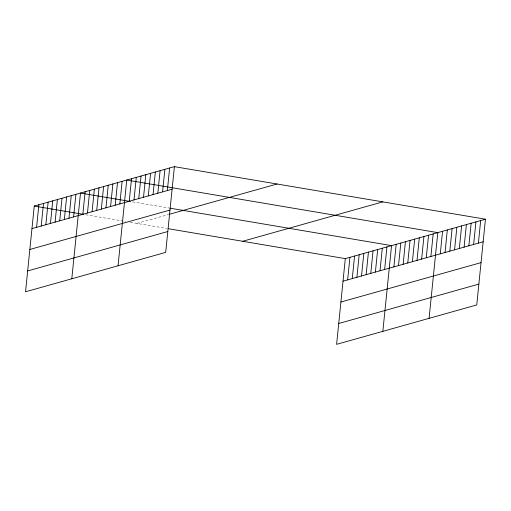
<?xml version="1.0" encoding="UTF-8"?>
<svg xmlns="http://www.w3.org/2000/svg" width="511" height="511" viewBox="0 0 511 511"><rect width="100%" height="100%" fill="white"/><g stroke="black" fill="none" stroke-linecap="round" stroke-linejoin="round"><path stroke-width="0.38" stroke-dasharray="2.56 1.92" d="M136.903 223.409L168.617 214.492M132.56 201.858L169.218 208.054M85.58 214.735L125.904 221.55M130.305 222.291L167.123 228.513"/><path stroke-width="0.77" d="M174.398 166.656L34.256 206.061L25.55 291.781L165.692 252.37L174.398 166.656L485.45 219.219L476.744 304.939L336.602 344.344L345.308 258.63L485.45 219.219M36.588 227.318L38.881 204.764M41.212 226.022L43.505 203.461M45.837 224.719L48.13 202.164M50.461 223.416L52.754 200.861M55.092 222.119L57.379 199.558M59.717 220.816L62.003 198.262M64.341 219.519L66.628 196.959M68.966 218.216L71.253 195.662M73.59 216.913L75.877 194.359M71.796 278.776L80.502 193.056L130.362 201.481M82.839 214.313L85.126 191.759M87.464 213.017L89.751 190.456M92.089 211.714L94.375 189.159M96.713 210.411L99 187.856M101.338 209.114L103.624 186.553M105.962 207.811L108.255 185.257M110.587 206.514L112.88 183.954M115.211 205.211L117.504 182.657M119.836 203.908L122.129 181.354M118.047 265.771L126.754 180.051L437.799 232.62L429.093 318.334M129.226 201.27L131.519 178.716M133.991 199.929L136.284 177.374M138.756 198.594L141.049 176.033M143.521 197.252L145.807 174.692M148.286 195.911L150.573 173.357M153.051 194.57L155.338 172.015M157.816 193.228L160.103 170.674M162.581 191.893L164.868 169.333M167.346 190.552L169.633 167.998M347.64 279.887L349.933 257.327M352.264 278.584L354.557 256.03M356.889 277.281L359.182 254.727M361.513 275.985L363.806 253.424M366.138 274.682L368.431 252.127M370.762 273.385L373.056 250.824M375.387 272.082L377.68 249.528M380.012 270.779L382.305 248.225M384.636 269.482L386.929 246.922M382.848 331.339L391.554 245.625L169.952 208.175M393.885 266.883L396.178 244.322M398.51 265.579L400.803 243.025M403.134 264.276L405.427 241.722M407.759 262.98L410.052 240.419M412.39 261.677L414.677 239.122M417.014 260.38L419.301 237.819M421.639 259.077L423.926 236.523M426.263 257.774L428.55 235.22M430.888 256.477L433.175 233.917M440.278 253.833L442.564 231.279M445.043 252.498L447.329 229.937M449.808 251.157L452.094 228.602M454.573 249.815L456.86 227.261M459.332 248.474L461.625 225.919M464.097 247.139L466.39 224.578M468.862 245.797L471.155 223.237M473.627 244.456L475.92 221.902M478.392 243.115L480.685 220.56M31.963 228.621L172.111 189.211M29.849 249.464L169.991 210.053M169.275 214.307L277.045 183.998M27.664 270.939L167.812 231.528M242.661 241.281L382.803 201.871M343.015 281.184L483.157 241.78M340.901 302.027L481.043 262.622M338.716 323.501L478.858 284.097M34.256 206.061L83.382 214.365M168.63 228.768L345.308 258.63"/></g></svg>
